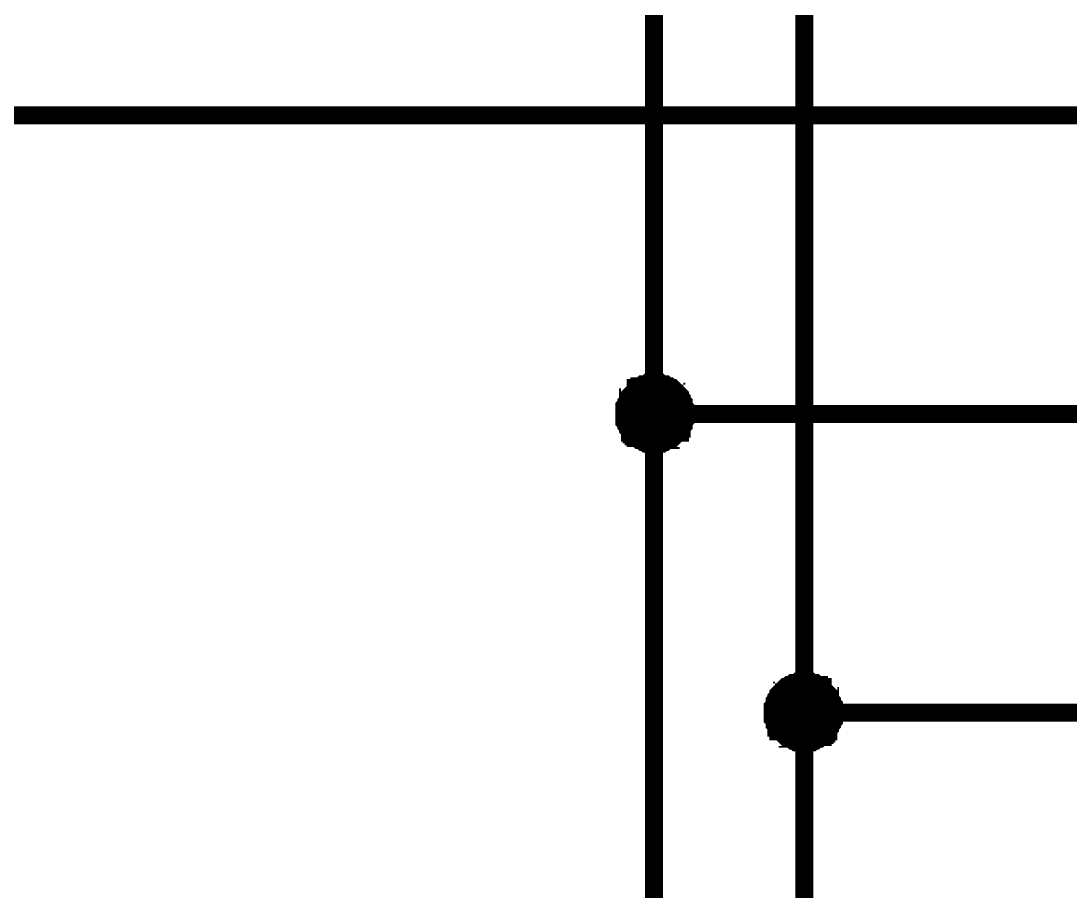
# Model space of a CAD drawing. Header units: millimetres. Extents: x 101 to 942, y 57 to 651.
# Drawn here: x 789.37 to 806.96, y 315.78 to 330.36 of the extents above; entities that cross this region are included whole.
import ezdxf

# ---------------------------------------------------------------- set-up
doc = ezdxf.new("R2010")
doc.units = ezdxf.units.MM
doc.header["$LTSCALE"] = 0.5
doc.layers.add('Sheet', color=255, linetype='Continuous')

msp = doc.modelspace()

# ---------------------------------------------------------------- linework, layer by layer
at = {"layer": 'Sheet', "color": 7}
for points, const_width in [([(799.975, 323.776), (799.975, 338.782)], 0.3), ([(802.491, 333.78), (802.491, 318.775), (804.975, 318.775)], 0.3), ([(804.975, 328.778), (774.975, 328.778), (774.975, 276.275), (722.521, 276.275), (722.521, 298.767), (727.49, 298.767)], 0.3), ([(807.491, 328.778), (804.975, 328.778)], 0.3), ([(799.478, 323.776), (799.478, 323.807), (799.478, 323.839), (799.478, 323.839), (799.478, 323.87), (799.478, 323.901), (799.509, 323.932), (799.509, 323.963), (799.509, 323.963), (799.54, 323.994), (799.54, 324.025), (799.54, 324.056), (799.571, 324.056), (799.571, 324.087), (799.602, 324.118), (799.602, 324.118), (799.633, 324.149), (799.633, 324.149), (799.665, 324.18), (799.665, 324.211), (799.696, 324.211), (799.727, 324.211), (799.727, 324.242), (799.758, 324.242), (799.789, 324.273), (799.789, 324.273), (799.82, 324.273), (799.851, 324.273), (799.882, 324.305), (799.913, 324.305), (799.913, 324.305), (799.944, 324.305), (799.975, 324.305)], 0.3), ([(799.478, 323.776), (799.478, 323.807), (799.478, 323.839), (799.478, 323.839), (799.478, 323.87), (799.478, 323.901), (799.509, 323.932), (799.509, 323.963), (799.509, 323.963), (799.54, 323.994), (799.54, 324.025), (799.54, 324.056), (799.571, 324.056), (799.571, 324.087), (799.602, 324.118), (799.602, 324.118), (799.633, 324.149), (799.633, 324.149), (799.665, 324.18), (799.665, 324.211), (799.696, 324.211), (799.727, 324.211), (799.727, 324.242), (799.758, 324.242), (799.789, 324.273), (799.789, 324.273), (799.82, 324.273), (799.851, 324.273), (799.882, 324.305), (799.913, 324.305), (799.913, 324.305), (799.944, 324.305), (799.975, 324.305)], 0.3), ([(799.478, 323.776), (799.478, 323.807), (799.478, 323.839), (799.478, 323.839), (799.478, 323.87), (799.478, 323.901), (799.509, 323.932), (799.509, 323.963), (799.509, 323.963), (799.54, 323.994), (799.54, 324.025), (799.54, 324.056), (799.571, 324.056), (799.571, 324.087), (799.602, 324.118), (799.602, 324.118), (799.633, 324.149), (799.633, 324.149), (799.665, 324.18), (799.665, 324.211), (799.696, 324.211), (799.727, 324.211), (799.727, 324.242), (799.758, 324.242), (799.789, 324.273), (799.789, 324.273), (799.82, 324.273), (799.851, 324.273), (799.882, 324.305), (799.913, 324.305), (799.913, 324.305), (799.944, 324.305), (799.975, 324.305)], 0.3), ([(799.478, 323.776), (799.478, 323.807), (799.478, 323.839), (799.478, 323.839), (799.478, 323.87), (799.478, 323.901), (799.509, 323.932), (799.509, 323.963), (799.509, 323.963), (799.54, 323.994), (799.54, 324.025), (799.54, 324.056), (799.571, 324.056), (799.571, 324.087), (799.602, 324.118), (799.602, 324.118), (799.633, 324.149), (799.633, 324.149), (799.665, 324.18), (799.665, 324.211), (799.696, 324.211), (799.727, 324.211), (799.727, 324.242), (799.758, 324.242), (799.789, 324.273), (799.789, 324.273), (799.82, 324.273), (799.851, 324.273), (799.882, 324.305), (799.913, 324.305), (799.913, 324.305), (799.944, 324.305), (799.975, 324.305)], 0.3), ([(799.975, 324.305), (799.975, 324.305)], 0.3), ([(799.975, 324.305), (800.006, 324.305), (800.037, 324.305), (800.037, 324.305), (800.068, 324.305), (800.099, 324.273), (800.13, 324.273), (800.161, 324.273), (800.161, 324.273), (800.192, 324.242), (800.224, 324.242), (800.255, 324.211), (800.255, 324.211), (800.286, 324.211), (800.317, 324.18), (800.317, 324.149), (800.348, 324.149), (800.348, 324.118), (800.379, 324.118), (800.41, 324.087), (800.41, 324.056), (800.41, 324.056), (800.441, 324.025), (800.441, 323.994), (800.472, 323.963), (800.472, 323.963), (800.472, 323.932), (800.472, 323.901), (800.503, 323.87), (800.503, 323.839), (800.503, 323.839), (800.503, 323.807), (800.503, 323.776)], 0.3), ([(799.975, 324.305), (799.975, 324.305)], 0.3), ([(799.975, 324.305), (800.006, 324.305), (800.037, 324.305), (800.037, 324.305), (800.068, 324.305), (800.099, 324.273), (800.13, 324.273), (800.161, 324.273), (800.161, 324.273), (800.192, 324.242), (800.224, 324.242), (800.255, 324.211), (800.255, 324.211), (800.286, 324.211), (800.317, 324.18), (800.317, 324.149), (800.348, 324.149), (800.348, 324.118), (800.379, 324.118), (800.41, 324.087), (800.41, 324.056), (800.41, 324.056), (800.441, 324.025), (800.441, 323.994), (800.472, 323.963), (800.472, 323.963), (800.472, 323.932), (800.472, 323.901), (800.503, 323.87), (800.503, 323.839), (800.503, 323.839), (800.503, 323.807), (800.503, 323.776)], 0.3), ([(799.975, 324.305), (799.975, 324.305)], 0.3), ([(799.975, 324.305), (800.006, 324.305), (800.037, 324.305), (800.037, 324.305), (800.068, 324.305), (800.099, 324.273), (800.13, 324.273), (800.161, 324.273), (800.161, 324.273), (800.192, 324.242), (800.224, 324.242), (800.255, 324.211), (800.255, 324.211), (800.286, 324.211), (800.317, 324.18), (800.317, 324.149), (800.348, 324.149), (800.348, 324.118), (800.379, 324.118), (800.41, 324.087), (800.41, 324.056), (800.41, 324.056), (800.441, 324.025), (800.441, 323.994), (800.472, 323.963), (800.472, 323.963), (800.472, 323.932), (800.472, 323.901), (800.503, 323.87), (800.503, 323.839), (800.503, 323.839), (800.503, 323.807), (800.503, 323.776)], 0.3), ([(799.975, 324.305), (799.975, 324.305)], 0.3), ([(799.975, 324.305), (800.006, 324.305), (800.037, 324.305), (800.037, 324.305), (800.068, 324.305), (800.099, 324.273), (800.13, 324.273), (800.161, 324.273), (800.161, 324.273), (800.192, 324.242), (800.224, 324.242), (800.255, 324.211), (800.255, 324.211), (800.286, 324.211), (800.317, 324.18), (800.317, 324.149), (800.348, 324.149), (800.348, 324.118), (800.379, 324.118), (800.41, 324.087), (800.41, 324.056), (800.41, 324.056), (800.441, 324.025), (800.441, 323.994), (800.472, 323.963), (800.472, 323.963), (800.472, 323.932), (800.472, 323.901), (800.503, 323.87), (800.503, 323.839), (800.503, 323.839), (800.503, 323.807), (800.503, 323.776)], 0.3), ([(799.478, 323.776), (799.478, 323.807), (799.478, 323.839), (799.478, 323.839), (799.478, 323.87), (799.478, 323.901), (799.509, 323.932), (799.509, 323.963), (799.509, 323.963), (799.54, 323.994), (799.54, 324.025), (799.54, 324.056), (799.571, 324.056), (799.571, 324.087), (799.602, 324.118), (799.602, 324.118), (799.633, 324.149), (799.633, 324.149), (799.665, 324.18), (799.665, 324.211), (799.696, 324.211), (799.727, 324.211), (799.727, 324.242), (799.758, 324.242), (799.789, 324.273), (799.789, 324.273), (799.82, 324.273), (799.851, 324.273), (799.882, 324.305), (799.913, 324.305), (799.913, 324.305), (799.944, 324.305), (799.975, 324.305)], 0.0991), ([(799.478, 323.776), (799.478, 323.807), (799.478, 323.839), (799.478, 323.839), (799.478, 323.87), (799.478, 323.901), (799.509, 323.932), (799.509, 323.963), (799.509, 323.963), (799.54, 323.994), (799.54, 324.025), (799.54, 324.056), (799.571, 324.056), (799.571, 324.087), (799.602, 324.118), (799.602, 324.118), (799.633, 324.149), (799.633, 324.149), (799.665, 324.18), (799.665, 324.211), (799.696, 324.211), (799.727, 324.211), (799.727, 324.242), (799.758, 324.242), (799.789, 324.273), (799.789, 324.273), (799.82, 324.273), (799.851, 324.273), (799.882, 324.305), (799.913, 324.305), (799.913, 324.305), (799.944, 324.305), (799.975, 324.305)], 0.0991), ([(799.478, 323.776), (799.478, 323.807), (799.478, 323.839), (799.478, 323.839), (799.478, 323.87), (799.478, 323.901), (799.509, 323.932), (799.509, 323.963), (799.509, 323.963), (799.54, 323.994), (799.54, 324.025), (799.54, 324.056), (799.571, 324.056), (799.571, 324.087), (799.602, 324.118), (799.602, 324.118), (799.633, 324.149), (799.633, 324.149), (799.665, 324.18), (799.665, 324.211), (799.696, 324.211), (799.727, 324.211), (799.727, 324.242), (799.758, 324.242), (799.789, 324.273), (799.789, 324.273), (799.82, 324.273), (799.851, 324.273), (799.882, 324.305), (799.913, 324.305), (799.913, 324.305), (799.944, 324.305), (799.975, 324.305)], 0.0991), ([(799.478, 323.776), (799.478, 323.807), (799.478, 323.839), (799.478, 323.839), (799.478, 323.87), (799.478, 323.901), (799.509, 323.932), (799.509, 323.963), (799.509, 323.963), (799.54, 323.994), (799.54, 324.025), (799.54, 324.056), (799.571, 324.056), (799.571, 324.087), (799.602, 324.118), (799.602, 324.118), (799.633, 324.149), (799.633, 324.149), (799.665, 324.18), (799.665, 324.211), (799.696, 324.211), (799.727, 324.211), (799.727, 324.242), (799.758, 324.242), (799.789, 324.273), (799.789, 324.273), (799.82, 324.273), (799.851, 324.273), (799.882, 324.305), (799.913, 324.305), (799.913, 324.305), (799.944, 324.305), (799.975, 324.305)], 0.0991), ([(799.975, 324.305), (799.975, 324.305)], 0.0991), ([(799.975, 324.305), (800.006, 324.305), (800.037, 324.305), (800.037, 324.305), (800.068, 324.305), (800.099, 324.273), (800.13, 324.273), (800.161, 324.273), (800.161, 324.273), (800.192, 324.242), (800.224, 324.242), (800.255, 324.211), (800.255, 324.211), (800.286, 324.211), (800.317, 324.18), (800.317, 324.149), (800.348, 324.149), (800.348, 324.118), (800.379, 324.118), (800.41, 324.087), (800.41, 324.056), (800.41, 324.056), (800.441, 324.025), (800.441, 323.994), (800.472, 323.963), (800.472, 323.963), (800.472, 323.932), (800.472, 323.901), (800.503, 323.87), (800.503, 323.839), (800.503, 323.839), (800.503, 323.807), (800.503, 323.776)], 0.0991), ([(799.975, 324.305), (799.975, 324.305)], 0.0991), ([(799.975, 324.305), (800.006, 324.305), (800.037, 324.305), (800.037, 324.305), (800.068, 324.305), (800.099, 324.273), (800.13, 324.273), (800.161, 324.273), (800.161, 324.273), (800.192, 324.242), (800.224, 324.242), (800.255, 324.211), (800.255, 324.211), (800.286, 324.211), (800.317, 324.18), (800.317, 324.149), (800.348, 324.149), (800.348, 324.118), (800.379, 324.118), (800.41, 324.087), (800.41, 324.056), (800.41, 324.056), (800.441, 324.025), (800.441, 323.994), (800.472, 323.963), (800.472, 323.963), (800.472, 323.932), (800.472, 323.901), (800.503, 323.87), (800.503, 323.839), (800.503, 323.839), (800.503, 323.807), (800.503, 323.776)], 0.0991), ([(799.975, 324.305), (799.975, 324.305)], 0.0991), ([(799.975, 324.305), (800.006, 324.305), (800.037, 324.305), (800.037, 324.305), (800.068, 324.305), (800.099, 324.273), (800.13, 324.273), (800.161, 324.273), (800.161, 324.273), (800.192, 324.242), (800.224, 324.242), (800.255, 324.211), (800.255, 324.211), (800.286, 324.211), (800.317, 324.18), (800.317, 324.149), (800.348, 324.149), (800.348, 324.118), (800.379, 324.118), (800.41, 324.087), (800.41, 324.056), (800.41, 324.056), (800.441, 324.025), (800.441, 323.994), (800.472, 323.963), (800.472, 323.963), (800.472, 323.932), (800.472, 323.901), (800.503, 323.87), (800.503, 323.839), (800.503, 323.839), (800.503, 323.807), (800.503, 323.776)], 0.0991), ([(799.975, 324.305), (799.975, 324.305)], 0.0991), ([(799.975, 324.305), (800.006, 324.305), (800.037, 324.305), (800.037, 324.305), (800.068, 324.305), (800.099, 324.273), (800.13, 324.273), (800.161, 324.273), (800.161, 324.273), (800.192, 324.242), (800.224, 324.242), (800.255, 324.211), (800.255, 324.211), (800.286, 324.211), (800.317, 324.18), (800.317, 324.149), (800.348, 324.149), (800.348, 324.118), (800.379, 324.118), (800.41, 324.087), (800.41, 324.056), (800.41, 324.056), (800.441, 324.025), (800.441, 323.994), (800.472, 323.963), (800.472, 323.963), (800.472, 323.932), (800.472, 323.901), (800.503, 323.87), (800.503, 323.839), (800.503, 323.839), (800.503, 323.807), (800.503, 323.776)], 0.0991), ([(799.975, 323.279), (799.944, 323.279), (799.913, 323.279), (799.913, 323.279), (799.882, 323.279), (799.851, 323.279), (799.82, 323.31), (799.789, 323.31), (799.789, 323.31), (799.758, 323.341), (799.727, 323.341), (799.727, 323.341), (799.696, 323.373), (799.665, 323.373), (799.665, 323.404), (799.633, 323.404), (799.633, 323.435), (799.602, 323.435), (799.602, 323.466), (799.571, 323.466), (799.571, 323.497), (799.54, 323.528), (799.54, 323.528), (799.54, 323.559), (799.509, 323.59), (799.509, 323.59), (799.509, 323.621), (799.478, 323.652), (799.478, 323.683), (799.478, 323.714), (799.478, 323.714), (799.478, 323.745), (799.478, 323.776)], 0.3), ([(799.478, 323.776), (799.478, 323.776)], 0.3), ([(799.975, 323.279), (799.944, 323.279), (799.913, 323.279), (799.913, 323.279), (799.882, 323.279), (799.851, 323.279), (799.82, 323.31), (799.789, 323.31), (799.789, 323.31), (799.758, 323.341), (799.727, 323.341), (799.727, 323.341), (799.696, 323.373), (799.665, 323.373), (799.665, 323.404), (799.633, 323.404), (799.633, 323.435), (799.602, 323.435), (799.602, 323.466), (799.571, 323.466), (799.571, 323.497), (799.54, 323.528), (799.54, 323.528), (799.54, 323.559), (799.509, 323.59), (799.509, 323.59), (799.509, 323.621), (799.478, 323.652), (799.478, 323.683), (799.478, 323.714), (799.478, 323.714), (799.478, 323.745), (799.478, 323.776)], 0.3), ([(799.478, 323.776), (799.478, 323.776)], 0.3), ([(799.975, 323.279), (799.944, 323.279), (799.913, 323.279), (799.913, 323.279), (799.882, 323.279), (799.851, 323.279), (799.82, 323.31), (799.789, 323.31), (799.789, 323.31), (799.758, 323.341), (799.727, 323.341), (799.727, 323.341), (799.696, 323.373), (799.665, 323.373), (799.665, 323.404), (799.633, 323.404), (799.633, 323.435), (799.602, 323.435), (799.602, 323.466), (799.571, 323.466), (799.571, 323.497), (799.54, 323.528), (799.54, 323.528), (799.54, 323.559), (799.509, 323.59), (799.509, 323.59), (799.509, 323.621), (799.478, 323.652), (799.478, 323.683), (799.478, 323.714), (799.478, 323.714), (799.478, 323.745), (799.478, 323.776)], 0.3), ([(799.478, 323.776), (799.478, 323.776)], 0.3), ([(799.975, 323.279), (799.944, 323.279), (799.913, 323.279), (799.913, 323.279), (799.882, 323.279), (799.851, 323.279), (799.82, 323.31), (799.789, 323.31), (799.789, 323.31), (799.758, 323.341), (799.727, 323.341), (799.727, 323.341), (799.696, 323.373), (799.665, 323.373), (799.665, 323.404), (799.633, 323.404), (799.633, 323.435), (799.602, 323.435), (799.602, 323.466), (799.571, 323.466), (799.571, 323.497), (799.54, 323.528), (799.54, 323.528), (799.54, 323.559), (799.509, 323.59), (799.509, 323.59), (799.509, 323.621), (799.478, 323.652), (799.478, 323.683), (799.478, 323.714), (799.478, 323.714), (799.478, 323.745), (799.478, 323.776)], 0.3), ([(799.478, 323.776), (799.478, 323.776)], 0.3), ([(804.975, 323.776), (799.975, 323.776), (799.975, 308.771)], 0.3), ([(800.503, 323.776), (800.503, 323.745), (800.503, 323.714), (800.503, 323.714), (800.503, 323.683), (800.472, 323.652), (800.472, 323.621), (800.472, 323.59), (800.472, 323.59), (800.441, 323.559), (800.441, 323.528), (800.41, 323.528), (800.41, 323.497), (800.41, 323.466), (800.379, 323.466), (800.348, 323.435), (800.348, 323.435), (800.317, 323.404), (800.317, 323.404), (800.286, 323.373), (800.255, 323.373), (800.255, 323.341), (800.224, 323.341), (800.192, 323.341), (800.161, 323.31), (800.161, 323.31), (800.13, 323.31), (800.099, 323.279), (800.068, 323.279), (800.037, 323.279), (800.037, 323.279), (800.006, 323.279), (799.975, 323.279)], 0.3), ([(800.503, 323.776), (800.503, 323.745), (800.503, 323.714), (800.503, 323.714), (800.503, 323.683), (800.472, 323.652), (800.472, 323.621), (800.472, 323.59), (800.472, 323.59), (800.441, 323.559), (800.441, 323.528), (800.41, 323.528), (800.41, 323.497), (800.41, 323.466), (800.379, 323.466), (800.348, 323.435), (800.348, 323.435), (800.317, 323.404), (800.317, 323.404), (800.286, 323.373), (800.255, 323.373), (800.255, 323.341), (800.224, 323.341), (800.192, 323.341), (800.161, 323.31), (800.161, 323.31), (800.13, 323.31), (800.099, 323.279), (800.068, 323.279), (800.037, 323.279), (800.037, 323.279), (800.006, 323.279), (799.975, 323.279)], 0.3), ([(800.503, 323.776), (800.503, 323.745), (800.503, 323.714), (800.503, 323.714), (800.503, 323.683), (800.472, 323.652), (800.472, 323.621), (800.472, 323.59), (800.472, 323.59), (800.441, 323.559), (800.441, 323.528), (800.41, 323.528), (800.41, 323.497), (800.41, 323.466), (800.379, 323.466), (800.348, 323.435), (800.348, 323.435), (800.317, 323.404), (800.317, 323.404), (800.286, 323.373), (800.255, 323.373), (800.255, 323.341), (800.224, 323.341), (800.192, 323.341), (800.161, 323.31), (800.161, 323.31), (800.13, 323.31), (800.099, 323.279), (800.068, 323.279), (800.037, 323.279), (800.037, 323.279), (800.006, 323.279), (799.975, 323.279)], 0.3), ([(800.503, 323.776), (800.503, 323.745), (800.503, 323.714), (800.503, 323.714), (800.503, 323.683), (800.472, 323.652), (800.472, 323.621), (800.472, 323.59), (800.472, 323.59), (800.441, 323.559), (800.441, 323.528), (800.41, 323.528), (800.41, 323.497), (800.41, 323.466), (800.379, 323.466), (800.348, 323.435), (800.348, 323.435), (800.317, 323.404), (800.317, 323.404), (800.286, 323.373), (800.255, 323.373), (800.255, 323.341), (800.224, 323.341), (800.192, 323.341), (800.161, 323.31), (800.161, 323.31), (800.13, 323.31), (800.099, 323.279), (800.068, 323.279), (800.037, 323.279), (800.037, 323.279), (800.006, 323.279), (799.975, 323.279)], 0.3), ([(800.503, 323.776), (800.503, 323.776), (800.503, 323.776), (800.503, 323.776), (800.503, 323.776), (800.503, 323.776), (800.503, 323.776), (800.503, 323.776), (800.503, 323.776), (800.503, 323.776), (800.503, 323.776), (800.503, 323.776), (800.503, 323.776), (800.503, 323.776), (800.503, 323.776), (800.503, 323.776), (800.503, 323.776), (800.503, 323.776), (800.503, 323.776), (800.503, 323.776), (800.503, 323.776), (800.503, 323.776), (800.503, 323.776), (800.503, 323.776), (800.503, 323.776), (800.503, 323.776), (800.503, 323.776), (800.503, 323.776), (800.503, 323.776), (800.503, 323.776), (800.503, 323.776), (800.503, 323.776), (800.503, 323.776)], 0.3), ([(800.503, 323.776), (800.503, 323.776)], 0.3), ([(800.503, 323.776), (800.503, 323.776), (800.503, 323.776), (800.503, 323.776), (800.503, 323.776), (800.503, 323.776), (800.503, 323.776), (800.503, 323.776), (800.503, 323.776), (800.503, 323.776), (800.503, 323.776), (800.503, 323.776), (800.503, 323.776), (800.503, 323.776), (800.503, 323.776), (800.503, 323.776), (800.503, 323.776), (800.503, 323.776), (800.503, 323.776), (800.503, 323.776), (800.503, 323.776), (800.503, 323.776), (800.503, 323.776), (800.503, 323.776), (800.503, 323.776), (800.503, 323.776), (800.503, 323.776), (800.503, 323.776), (800.503, 323.776), (800.503, 323.776), (800.503, 323.776), (800.503, 323.776), (800.503, 323.776)], 0.3), ([(800.503, 323.776), (800.503, 323.776)], 0.3), ([(800.503, 323.776), (800.503, 323.776), (800.503, 323.776), (800.503, 323.776), (800.503, 323.776), (800.503, 323.776), (800.503, 323.776), (800.503, 323.776), (800.503, 323.776), (800.503, 323.776), (800.503, 323.776), (800.503, 323.776), (800.503, 323.776), (800.503, 323.776), (800.503, 323.776), (800.503, 323.776), (800.503, 323.776), (800.503, 323.776), (800.503, 323.776), (800.503, 323.776), (800.503, 323.776), (800.503, 323.776), (800.503, 323.776), (800.503, 323.776), (800.503, 323.776), (800.503, 323.776), (800.503, 323.776), (800.503, 323.776), (800.503, 323.776), (800.503, 323.776), (800.503, 323.776), (800.503, 323.776), (800.503, 323.776)], 0.3), ([(800.503, 323.776), (800.503, 323.776)], 0.3), ([(800.503, 323.776), (800.503, 323.776), (800.503, 323.776), (800.503, 323.776), (800.503, 323.776), (800.503, 323.776), (800.503, 323.776), (800.503, 323.776), (800.503, 323.776), (800.503, 323.776), (800.503, 323.776), (800.503, 323.776), (800.503, 323.776), (800.503, 323.776), (800.503, 323.776), (800.503, 323.776), (800.503, 323.776), (800.503, 323.776), (800.503, 323.776), (800.503, 323.776), (800.503, 323.776), (800.503, 323.776), (800.503, 323.776), (800.503, 323.776), (800.503, 323.776), (800.503, 323.776), (800.503, 323.776), (800.503, 323.776), (800.503, 323.776), (800.503, 323.776), (800.503, 323.776), (800.503, 323.776), (800.503, 323.776)], 0.3), ([(800.503, 323.776), (800.503, 323.776)], 0.3), ([(807.491, 323.776), (804.975, 323.776)], 0.3), ([(799.975, 323.279), (799.944, 323.279), (799.913, 323.279), (799.913, 323.279), (799.882, 323.279), (799.851, 323.279), (799.82, 323.31), (799.789, 323.31), (799.789, 323.31), (799.758, 323.341), (799.727, 323.341), (799.727, 323.341), (799.696, 323.373), (799.665, 323.373), (799.665, 323.404), (799.633, 323.404), (799.633, 323.435), (799.602, 323.435), (799.602, 323.466), (799.571, 323.466), (799.571, 323.497), (799.54, 323.528), (799.54, 323.528), (799.54, 323.559), (799.509, 323.59), (799.509, 323.59), (799.509, 323.621), (799.478, 323.652), (799.478, 323.683), (799.478, 323.714), (799.478, 323.714), (799.478, 323.745), (799.478, 323.776)], 0.0991), ([(799.478, 323.776), (799.478, 323.776)], 0.0991), ([(799.975, 323.279), (799.944, 323.279), (799.913, 323.279), (799.913, 323.279), (799.882, 323.279), (799.851, 323.279), (799.82, 323.31), (799.789, 323.31), (799.789, 323.31), (799.758, 323.341), (799.727, 323.341), (799.727, 323.341), (799.696, 323.373), (799.665, 323.373), (799.665, 323.404), (799.633, 323.404), (799.633, 323.435), (799.602, 323.435), (799.602, 323.466), (799.571, 323.466), (799.571, 323.497), (799.54, 323.528), (799.54, 323.528), (799.54, 323.559), (799.509, 323.59), (799.509, 323.59), (799.509, 323.621), (799.478, 323.652), (799.478, 323.683), (799.478, 323.714), (799.478, 323.714), (799.478, 323.745), (799.478, 323.776)], 0.0991), ([(799.478, 323.776), (799.478, 323.776)], 0.0991), ([(799.975, 323.279), (799.944, 323.279), (799.913, 323.279), (799.913, 323.279), (799.882, 323.279), (799.851, 323.279), (799.82, 323.31), (799.789, 323.31), (799.789, 323.31), (799.758, 323.341), (799.727, 323.341), (799.727, 323.341), (799.696, 323.373), (799.665, 323.373), (799.665, 323.404), (799.633, 323.404), (799.633, 323.435), (799.602, 323.435), (799.602, 323.466), (799.571, 323.466), (799.571, 323.497), (799.54, 323.528), (799.54, 323.528), (799.54, 323.559), (799.509, 323.59), (799.509, 323.59), (799.509, 323.621), (799.478, 323.652), (799.478, 323.683), (799.478, 323.714), (799.478, 323.714), (799.478, 323.745), (799.478, 323.776)], 0.0991), ([(799.478, 323.776), (799.478, 323.776)], 0.0991), ([(799.975, 323.279), (799.944, 323.279), (799.913, 323.279), (799.913, 323.279), (799.882, 323.279), (799.851, 323.279), (799.82, 323.31), (799.789, 323.31), (799.789, 323.31), (799.758, 323.341), (799.727, 323.341), (799.727, 323.341), (799.696, 323.373), (799.665, 323.373), (799.665, 323.404), (799.633, 323.404), (799.633, 323.435), (799.602, 323.435), (799.602, 323.466), (799.571, 323.466), (799.571, 323.497), (799.54, 323.528), (799.54, 323.528), (799.54, 323.559), (799.509, 323.59), (799.509, 323.59), (799.509, 323.621), (799.478, 323.652), (799.478, 323.683), (799.478, 323.714), (799.478, 323.714), (799.478, 323.745), (799.478, 323.776)], 0.0991), ([(799.478, 323.776), (799.478, 323.776)], 0.0991), ([(800.503, 323.776), (800.503, 323.745), (800.503, 323.714), (800.503, 323.714), (800.503, 323.683), (800.472, 323.652), (800.472, 323.621), (800.472, 323.59), (800.472, 323.59), (800.441, 323.559), (800.441, 323.528), (800.41, 323.528), (800.41, 323.497), (800.41, 323.466), (800.379, 323.466), (800.348, 323.435), (800.348, 323.435), (800.317, 323.404), (800.317, 323.404), (800.286, 323.373), (800.255, 323.373), (800.255, 323.341), (800.224, 323.341), (800.192, 323.341), (800.161, 323.31), (800.161, 323.31), (800.13, 323.31), (800.099, 323.279), (800.068, 323.279), (800.037, 323.279), (800.037, 323.279), (800.006, 323.279), (799.975, 323.279)], 0.0991), ([(800.503, 323.776), (800.503, 323.745), (800.503, 323.714), (800.503, 323.714), (800.503, 323.683), (800.472, 323.652), (800.472, 323.621), (800.472, 323.59), (800.472, 323.59), (800.441, 323.559), (800.441, 323.528), (800.41, 323.528), (800.41, 323.497), (800.41, 323.466), (800.379, 323.466), (800.348, 323.435), (800.348, 323.435), (800.317, 323.404), (800.317, 323.404), (800.286, 323.373), (800.255, 323.373), (800.255, 323.341), (800.224, 323.341), (800.192, 323.341), (800.161, 323.31), (800.161, 323.31), (800.13, 323.31), (800.099, 323.279), (800.068, 323.279), (800.037, 323.279), (800.037, 323.279), (800.006, 323.279), (799.975, 323.279)], 0.0991), ([(800.503, 323.776), (800.503, 323.745), (800.503, 323.714), (800.503, 323.714), (800.503, 323.683), (800.472, 323.652), (800.472, 323.621), (800.472, 323.59), (800.472, 323.59), (800.441, 323.559), (800.441, 323.528), (800.41, 323.528), (800.41, 323.497), (800.41, 323.466), (800.379, 323.466), (800.348, 323.435), (800.348, 323.435), (800.317, 323.404), (800.317, 323.404), (800.286, 323.373), (800.255, 323.373), (800.255, 323.341), (800.224, 323.341), (800.192, 323.341), (800.161, 323.31), (800.161, 323.31), (800.13, 323.31), (800.099, 323.279), (800.068, 323.279), (800.037, 323.279), (800.037, 323.279), (800.006, 323.279), (799.975, 323.279)], 0.0991), ([(800.503, 323.776), (800.503, 323.745), (800.503, 323.714), (800.503, 323.714), (800.503, 323.683), (800.472, 323.652), (800.472, 323.621), (800.472, 323.59), (800.472, 323.59), (800.441, 323.559), (800.441, 323.528), (800.41, 323.528), (800.41, 323.497), (800.41, 323.466), (800.379, 323.466), (800.348, 323.435), (800.348, 323.435), (800.317, 323.404), (800.317, 323.404), (800.286, 323.373), (800.255, 323.373), (800.255, 323.341), (800.224, 323.341), (800.192, 323.341), (800.161, 323.31), (800.161, 323.31), (800.13, 323.31), (800.099, 323.279), (800.068, 323.279), (800.037, 323.279), (800.037, 323.279), (800.006, 323.279), (799.975, 323.279)], 0.0991), ([(800.503, 323.776), (800.503, 323.776), (800.503, 323.776), (800.503, 323.776), (800.503, 323.776), (800.503, 323.776), (800.503, 323.776), (800.503, 323.776), (800.503, 323.776), (800.503, 323.776), (800.503, 323.776), (800.503, 323.776), (800.503, 323.776), (800.503, 323.776), (800.503, 323.776), (800.503, 323.776), (800.503, 323.776), (800.503, 323.776), (800.503, 323.776), (800.503, 323.776), (800.503, 323.776), (800.503, 323.776), (800.503, 323.776), (800.503, 323.776), (800.503, 323.776), (800.503, 323.776), (800.503, 323.776), (800.503, 323.776), (800.503, 323.776), (800.503, 323.776), (800.503, 323.776), (800.503, 323.776), (800.503, 323.776)], 0.0991), ([(800.503, 323.776), (800.503, 323.776)], 0.0991), ([(800.503, 323.776), (800.503, 323.776), (800.503, 323.776), (800.503, 323.776), (800.503, 323.776), (800.503, 323.776), (800.503, 323.776), (800.503, 323.776), (800.503, 323.776), (800.503, 323.776), (800.503, 323.776), (800.503, 323.776), (800.503, 323.776), (800.503, 323.776), (800.503, 323.776), (800.503, 323.776), (800.503, 323.776), (800.503, 323.776), (800.503, 323.776), (800.503, 323.776), (800.503, 323.776), (800.503, 323.776), (800.503, 323.776), (800.503, 323.776), (800.503, 323.776), (800.503, 323.776), (800.503, 323.776), (800.503, 323.776), (800.503, 323.776), (800.503, 323.776), (800.503, 323.776), (800.503, 323.776), (800.503, 323.776)], 0.0991), ([(800.503, 323.776), (800.503, 323.776)], 0.0991), ([(800.503, 323.776), (800.503, 323.776), (800.503, 323.776), (800.503, 323.776), (800.503, 323.776), (800.503, 323.776), (800.503, 323.776), (800.503, 323.776), (800.503, 323.776), (800.503, 323.776), (800.503, 323.776), (800.503, 323.776), (800.503, 323.776), (800.503, 323.776), (800.503, 323.776), (800.503, 323.776), (800.503, 323.776), (800.503, 323.776), (800.503, 323.776), (800.503, 323.776), (800.503, 323.776), (800.503, 323.776), (800.503, 323.776), (800.503, 323.776), (800.503, 323.776), (800.503, 323.776), (800.503, 323.776), (800.503, 323.776), (800.503, 323.776), (800.503, 323.776), (800.503, 323.776), (800.503, 323.776), (800.503, 323.776)], 0.0991), ([(800.503, 323.776), (800.503, 323.776)], 0.0991), ([(800.503, 323.776), (800.503, 323.776), (800.503, 323.776), (800.503, 323.776), (800.503, 323.776), (800.503, 323.776), (800.503, 323.776), (800.503, 323.776), (800.503, 323.776), (800.503, 323.776), (800.503, 323.776), (800.503, 323.776), (800.503, 323.776), (800.503, 323.776), (800.503, 323.776), (800.503, 323.776), (800.503, 323.776), (800.503, 323.776), (800.503, 323.776), (800.503, 323.776), (800.503, 323.776), (800.503, 323.776), (800.503, 323.776), (800.503, 323.776), (800.503, 323.776), (800.503, 323.776), (800.503, 323.776), (800.503, 323.776), (800.503, 323.776), (800.503, 323.776), (800.503, 323.776), (800.503, 323.776), (800.503, 323.776)], 0.0991), ([(800.503, 323.776), (800.503, 323.776)], 0.0991), ([(801.963, 318.775), (801.963, 318.806), (801.963, 318.837), (801.963, 318.837), (801.963, 318.868), (801.994, 318.899), (801.994, 318.93), (801.994, 318.961), (801.994, 318.961), (802.025, 318.992), (802.025, 319.023), (802.056, 319.054), (802.056, 319.054), (802.056, 319.085), (802.087, 319.116), (802.118, 319.116), (802.118, 319.147), (802.149, 319.147), (802.149, 319.178), (802.18, 319.21), (802.211, 319.21), (802.211, 319.21), (802.242, 319.241), (802.273, 319.241), (802.304, 319.272), (802.304, 319.272), (802.335, 319.272), (802.366, 319.272), (802.397, 319.303), (802.429, 319.303), (802.429, 319.303), (802.46, 319.303), (802.491, 319.303)], 0.3), ([(801.963, 318.775), (801.963, 318.806), (801.963, 318.837), (801.963, 318.837), (801.963, 318.868), (801.994, 318.899), (801.994, 318.93), (801.994, 318.961), (801.994, 318.961), (802.025, 318.992), (802.025, 319.023), (802.056, 319.054), (802.056, 319.054), (802.056, 319.085), (802.087, 319.116), (802.118, 319.116), (802.118, 319.147), (802.149, 319.147), (802.149, 319.178), (802.18, 319.21), (802.211, 319.21), (802.211, 319.21), (802.242, 319.241), (802.273, 319.241), (802.304, 319.272), (802.304, 319.272), (802.335, 319.272), (802.366, 319.272), (802.397, 319.303), (802.429, 319.303), (802.429, 319.303), (802.46, 319.303), (802.491, 319.303)], 0.3), ([(801.963, 318.775), (801.963, 318.806), (801.963, 318.837), (801.963, 318.837), (801.963, 318.868), (801.994, 318.899), (801.994, 318.93), (801.994, 318.961), (801.994, 318.961), (802.025, 318.992), (802.025, 319.023), (802.056, 319.054), (802.056, 319.054), (802.056, 319.085), (802.087, 319.116), (802.118, 319.116), (802.118, 319.147), (802.149, 319.147), (802.149, 319.178), (802.18, 319.21), (802.211, 319.21), (802.211, 319.21), (802.242, 319.241), (802.273, 319.241), (802.304, 319.272), (802.304, 319.272), (802.335, 319.272), (802.366, 319.272), (802.397, 319.303), (802.429, 319.303), (802.429, 319.303), (802.46, 319.303), (802.491, 319.303)], 0.3), ([(801.963, 318.775), (801.963, 318.806), (801.963, 318.837), (801.963, 318.837), (801.963, 318.868), (801.994, 318.899), (801.994, 318.93), (801.994, 318.961), (801.994, 318.961), (802.025, 318.992), (802.025, 319.023), (802.056, 319.054), (802.056, 319.054), (802.056, 319.085), (802.087, 319.116), (802.118, 319.116), (802.118, 319.147), (802.149, 319.147), (802.149, 319.178), (802.18, 319.21), (802.211, 319.21), (802.211, 319.21), (802.242, 319.241), (802.273, 319.241), (802.304, 319.272), (802.304, 319.272), (802.335, 319.272), (802.366, 319.272), (802.397, 319.303), (802.429, 319.303), (802.429, 319.303), (802.46, 319.303), (802.491, 319.303)], 0.3), ([(801.963, 318.775), (801.963, 318.806), (801.963, 318.837), (801.963, 318.837), (801.963, 318.868), (801.994, 318.899), (801.994, 318.93), (801.994, 318.961), (801.994, 318.961), (802.025, 318.992), (802.025, 319.023), (802.056, 319.054), (802.056, 319.054), (802.056, 319.085), (802.087, 319.116), (802.118, 319.116), (802.118, 319.147), (802.149, 319.147), (802.149, 319.178), (802.18, 319.21), (802.211, 319.21), (802.211, 319.21), (802.242, 319.241), (802.273, 319.241), (802.304, 319.272), (802.304, 319.272), (802.335, 319.272), (802.366, 319.272), (802.397, 319.303), (802.429, 319.303), (802.429, 319.303), (802.46, 319.303), (802.491, 319.303)], 0.0991), ([(801.963, 318.775), (801.963, 318.806), (801.963, 318.837), (801.963, 318.837), (801.963, 318.868), (801.994, 318.899), (801.994, 318.93), (801.994, 318.961), (801.994, 318.961), (802.025, 318.992), (802.025, 319.023), (802.056, 319.054), (802.056, 319.054), (802.056, 319.085), (802.087, 319.116), (802.118, 319.116), (802.118, 319.147), (802.149, 319.147), (802.149, 319.178), (802.18, 319.21), (802.211, 319.21), (802.211, 319.21), (802.242, 319.241), (802.273, 319.241), (802.304, 319.272), (802.304, 319.272), (802.335, 319.272), (802.366, 319.272), (802.397, 319.303), (802.429, 319.303), (802.429, 319.303), (802.46, 319.303), (802.491, 319.303)], 0.0991), ([(801.963, 318.775), (801.963, 318.806), (801.963, 318.837), (801.963, 318.837), (801.963, 318.868), (801.994, 318.899), (801.994, 318.93), (801.994, 318.961), (801.994, 318.961), (802.025, 318.992), (802.025, 319.023), (802.056, 319.054), (802.056, 319.054), (802.056, 319.085), (802.087, 319.116), (802.118, 319.116), (802.118, 319.147), (802.149, 319.147), (802.149, 319.178), (802.18, 319.21), (802.211, 319.21), (802.211, 319.21), (802.242, 319.241), (802.273, 319.241), (802.304, 319.272), (802.304, 319.272), (802.335, 319.272), (802.366, 319.272), (802.397, 319.303), (802.429, 319.303), (802.429, 319.303), (802.46, 319.303), (802.491, 319.303)], 0.0991), ([(801.963, 318.775), (801.963, 318.806), (801.963, 318.837), (801.963, 318.837), (801.963, 318.868), (801.994, 318.899), (801.994, 318.93), (801.994, 318.961), (801.994, 318.961), (802.025, 318.992), (802.025, 319.023), (802.056, 319.054), (802.056, 319.054), (802.056, 319.085), (802.087, 319.116), (802.118, 319.116), (802.118, 319.147), (802.149, 319.147), (802.149, 319.178), (802.18, 319.21), (802.211, 319.21), (802.211, 319.21), (802.242, 319.241), (802.273, 319.241), (802.304, 319.272), (802.304, 319.272), (802.335, 319.272), (802.366, 319.272), (802.397, 319.303), (802.429, 319.303), (802.429, 319.303), (802.46, 319.303), (802.491, 319.303)], 0.0991), ([(802.491, 319.303), (802.491, 319.303)], 0.3), ([(802.491, 319.303), (802.522, 319.303), (802.553, 319.303), (802.553, 319.303), (802.584, 319.303), (802.615, 319.272), (802.646, 319.272), (802.677, 319.272), (802.677, 319.272), (802.708, 319.241), (802.739, 319.241), (802.739, 319.21), (802.77, 319.21), (802.801, 319.21), (802.801, 319.178), (802.832, 319.147), (802.832, 319.147), (802.863, 319.116), (802.863, 319.116), (802.894, 319.085), (802.894, 319.054), (802.925, 319.054), (802.925, 319.023), (802.925, 318.992), (802.956, 318.961), (802.956, 318.961), (802.956, 318.93), (802.988, 318.899), (802.988, 318.868), (802.988, 318.837), (802.988, 318.837), (802.988, 318.806), (802.988, 318.775)], 0.3), ([(802.491, 319.303), (802.491, 319.303)], 0.3), ([(802.491, 319.303), (802.522, 319.303), (802.553, 319.303), (802.553, 319.303), (802.584, 319.303), (802.615, 319.272), (802.646, 319.272), (802.677, 319.272), (802.677, 319.272), (802.708, 319.241), (802.739, 319.241), (802.739, 319.21), (802.77, 319.21), (802.801, 319.21), (802.801, 319.178), (802.832, 319.147), (802.832, 319.147), (802.863, 319.116), (802.863, 319.116), (802.894, 319.085), (802.894, 319.054), (802.925, 319.054), (802.925, 319.023), (802.925, 318.992), (802.956, 318.961), (802.956, 318.961), (802.956, 318.93), (802.988, 318.899), (802.988, 318.868), (802.988, 318.837), (802.988, 318.837), (802.988, 318.806), (802.988, 318.775)], 0.3), ([(802.491, 319.303), (802.491, 319.303)], 0.3), ([(802.491, 319.303), (802.522, 319.303), (802.553, 319.303), (802.553, 319.303), (802.584, 319.303), (802.615, 319.272), (802.646, 319.272), (802.677, 319.272), (802.677, 319.272), (802.708, 319.241), (802.739, 319.241), (802.739, 319.21), (802.77, 319.21), (802.801, 319.21), (802.801, 319.178), (802.832, 319.147), (802.832, 319.147), (802.863, 319.116), (802.863, 319.116), (802.894, 319.085), (802.894, 319.054), (802.925, 319.054), (802.925, 319.023), (802.925, 318.992), (802.956, 318.961), (802.956, 318.961), (802.956, 318.93), (802.988, 318.899), (802.988, 318.868), (802.988, 318.837), (802.988, 318.837), (802.988, 318.806), (802.988, 318.775)], 0.3), ([(802.491, 319.303), (802.491, 319.303)], 0.3), ([(802.491, 319.303), (802.522, 319.303), (802.553, 319.303), (802.553, 319.303), (802.584, 319.303), (802.615, 319.272), (802.646, 319.272), (802.677, 319.272), (802.677, 319.272), (802.708, 319.241), (802.739, 319.241), (802.739, 319.21), (802.77, 319.21), (802.801, 319.21), (802.801, 319.178), (802.832, 319.147), (802.832, 319.147), (802.863, 319.116), (802.863, 319.116), (802.894, 319.085), (802.894, 319.054), (802.925, 319.054), (802.925, 319.023), (802.925, 318.992), (802.956, 318.961), (802.956, 318.961), (802.956, 318.93), (802.988, 318.899), (802.988, 318.868), (802.988, 318.837), (802.988, 318.837), (802.988, 318.806), (802.988, 318.775)], 0.3), ([(802.491, 319.303), (802.491, 319.303)], 0.0991), ([(802.491, 319.303), (802.522, 319.303), (802.553, 319.303), (802.553, 319.303), (802.584, 319.303), (802.615, 319.272), (802.646, 319.272), (802.677, 319.272), (802.677, 319.272), (802.708, 319.241), (802.739, 319.241), (802.739, 319.21), (802.77, 319.21), (802.801, 319.21), (802.801, 319.178), (802.832, 319.147), (802.832, 319.147), (802.863, 319.116), (802.863, 319.116), (802.894, 319.085), (802.894, 319.054), (802.925, 319.054), (802.925, 319.023), (802.925, 318.992), (802.956, 318.961), (802.956, 318.961), (802.956, 318.93), (802.988, 318.899), (802.988, 318.868), (802.988, 318.837), (802.988, 318.837), (802.988, 318.806), (802.988, 318.775)], 0.0991), ([(802.491, 319.303), (802.491, 319.303)], 0.0991), ([(802.491, 319.303), (802.522, 319.303), (802.553, 319.303), (802.553, 319.303), (802.584, 319.303), (802.615, 319.272), (802.646, 319.272), (802.677, 319.272), (802.677, 319.272), (802.708, 319.241), (802.739, 319.241), (802.739, 319.21), (802.77, 319.21), (802.801, 319.21), (802.801, 319.178), (802.832, 319.147), (802.832, 319.147), (802.863, 319.116), (802.863, 319.116), (802.894, 319.085), (802.894, 319.054), (802.925, 319.054), (802.925, 319.023), (802.925, 318.992), (802.956, 318.961), (802.956, 318.961), (802.956, 318.93), (802.988, 318.899), (802.988, 318.868), (802.988, 318.837), (802.988, 318.837), (802.988, 318.806), (802.988, 318.775)], 0.0991), ([(802.491, 319.303), (802.491, 319.303)], 0.0991), ([(802.491, 319.303), (802.522, 319.303), (802.553, 319.303), (802.553, 319.303), (802.584, 319.303), (802.615, 319.272), (802.646, 319.272), (802.677, 319.272), (802.677, 319.272), (802.708, 319.241), (802.739, 319.241), (802.739, 319.21), (802.77, 319.21), (802.801, 319.21), (802.801, 319.178), (802.832, 319.147), (802.832, 319.147), (802.863, 319.116), (802.863, 319.116), (802.894, 319.085), (802.894, 319.054), (802.925, 319.054), (802.925, 319.023), (802.925, 318.992), (802.956, 318.961), (802.956, 318.961), (802.956, 318.93), (802.988, 318.899), (802.988, 318.868), (802.988, 318.837), (802.988, 318.837), (802.988, 318.806), (802.988, 318.775)], 0.0991), ([(802.491, 319.303), (802.491, 319.303)], 0.0991), ([(802.491, 319.303), (802.522, 319.303), (802.553, 319.303), (802.553, 319.303), (802.584, 319.303), (802.615, 319.272), (802.646, 319.272), (802.677, 319.272), (802.677, 319.272), (802.708, 319.241), (802.739, 319.241), (802.739, 319.21), (802.77, 319.21), (802.801, 319.21), (802.801, 319.178), (802.832, 319.147), (802.832, 319.147), (802.863, 319.116), (802.863, 319.116), (802.894, 319.085), (802.894, 319.054), (802.925, 319.054), (802.925, 319.023), (802.925, 318.992), (802.956, 318.961), (802.956, 318.961), (802.956, 318.93), (802.988, 318.899), (802.988, 318.868), (802.988, 318.837), (802.988, 318.837), (802.988, 318.806), (802.988, 318.775)], 0.0991), ([(802.491, 318.278), (802.46, 318.278), (802.429, 318.278), (802.429, 318.278), (802.397, 318.278), (802.366, 318.278), (802.335, 318.309), (802.304, 318.309), (802.304, 318.309), (802.273, 318.34), (802.242, 318.34), (802.211, 318.34), (802.211, 318.371), (802.18, 318.371), (802.149, 318.402), (802.149, 318.402), (802.118, 318.433), (802.118, 318.433), (802.087, 318.464), (802.056, 318.464), (802.056, 318.495), (802.056, 318.526), (802.025, 318.526), (802.025, 318.557), (801.994, 318.588), (801.994, 318.588), (801.994, 318.619), (801.994, 318.65), (801.963, 318.681), (801.963, 318.712), (801.963, 318.712), (801.963, 318.744), (801.963, 318.775)], 0.3), ([(801.963, 318.775), (801.963, 318.775)], 0.3), ([(802.491, 318.278), (802.46, 318.278), (802.429, 318.278), (802.429, 318.278), (802.397, 318.278), (802.366, 318.278), (802.335, 318.309), (802.304, 318.309), (802.304, 318.309), (802.273, 318.34), (802.242, 318.34), (802.211, 318.34), (802.211, 318.371), (802.18, 318.371), (802.149, 318.402), (802.149, 318.402), (802.118, 318.433), (802.118, 318.433), (802.087, 318.464), (802.056, 318.464), (802.056, 318.495), (802.056, 318.526), (802.025, 318.526), (802.025, 318.557), (801.994, 318.588), (801.994, 318.588), (801.994, 318.619), (801.994, 318.65), (801.963, 318.681), (801.963, 318.712), (801.963, 318.712), (801.963, 318.744), (801.963, 318.775)], 0.3), ([(801.963, 318.775), (801.963, 318.775)], 0.3), ([(802.491, 318.278), (802.46, 318.278), (802.429, 318.278), (802.429, 318.278), (802.397, 318.278), (802.366, 318.278), (802.335, 318.309), (802.304, 318.309), (802.304, 318.309), (802.273, 318.34), (802.242, 318.34), (802.211, 318.34), (802.211, 318.371), (802.18, 318.371), (802.149, 318.402), (802.149, 318.402), (802.118, 318.433), (802.118, 318.433), (802.087, 318.464), (802.056, 318.464), (802.056, 318.495), (802.056, 318.526), (802.025, 318.526), (802.025, 318.557), (801.994, 318.588), (801.994, 318.588), (801.994, 318.619), (801.994, 318.65), (801.963, 318.681), (801.963, 318.712), (801.963, 318.712), (801.963, 318.744), (801.963, 318.775)], 0.3), ([(801.963, 318.775), (801.963, 318.775)], 0.3), ([(802.491, 318.278), (802.46, 318.278), (802.429, 318.278), (802.429, 318.278), (802.397, 318.278), (802.366, 318.278), (802.335, 318.309), (802.304, 318.309), (802.304, 318.309), (802.273, 318.34), (802.242, 318.34), (802.211, 318.34), (802.211, 318.371), (802.18, 318.371), (802.149, 318.402), (802.149, 318.402), (802.118, 318.433), (802.118, 318.433), (802.087, 318.464), (802.056, 318.464), (802.056, 318.495), (802.056, 318.526), (802.025, 318.526), (802.025, 318.557), (801.994, 318.588), (801.994, 318.588), (801.994, 318.619), (801.994, 318.65), (801.963, 318.681), (801.963, 318.712), (801.963, 318.712), (801.963, 318.744), (801.963, 318.775)], 0.3), ([(801.963, 318.775), (801.963, 318.775)], 0.3), ([(802.491, 318.278), (802.46, 318.278), (802.429, 318.278), (802.429, 318.278), (802.397, 318.278), (802.366, 318.278), (802.335, 318.309), (802.304, 318.309), (802.304, 318.309), (802.273, 318.34), (802.242, 318.34), (802.211, 318.34), (802.211, 318.371), (802.18, 318.371), (802.149, 318.402), (802.149, 318.402), (802.118, 318.433), (802.118, 318.433), (802.087, 318.464), (802.056, 318.464), (802.056, 318.495), (802.056, 318.526), (802.025, 318.526), (802.025, 318.557), (801.994, 318.588), (801.994, 318.588), (801.994, 318.619), (801.994, 318.65), (801.963, 318.681), (801.963, 318.712), (801.963, 318.712), (801.963, 318.744), (801.963, 318.775)], 0.0991), ([(801.963, 318.775), (801.963, 318.775)], 0.0991), ([(802.491, 318.278), (802.46, 318.278), (802.429, 318.278), (802.429, 318.278), (802.397, 318.278), (802.366, 318.278), (802.335, 318.309), (802.304, 318.309), (802.304, 318.309), (802.273, 318.34), (802.242, 318.34), (802.211, 318.34), (802.211, 318.371), (802.18, 318.371), (802.149, 318.402), (802.149, 318.402), (802.118, 318.433), (802.118, 318.433), (802.087, 318.464), (802.056, 318.464), (802.056, 318.495), (802.056, 318.526), (802.025, 318.526), (802.025, 318.557), (801.994, 318.588), (801.994, 318.588), (801.994, 318.619), (801.994, 318.65), (801.963, 318.681), (801.963, 318.712), (801.963, 318.712), (801.963, 318.744), (801.963, 318.775)], 0.0991), ([(801.963, 318.775), (801.963, 318.775)], 0.0991), ([(802.491, 318.278), (802.46, 318.278), (802.429, 318.278), (802.429, 318.278), (802.397, 318.278), (802.366, 318.278), (802.335, 318.309), (802.304, 318.309), (802.304, 318.309), (802.273, 318.34), (802.242, 318.34), (802.211, 318.34), (802.211, 318.371), (802.18, 318.371), (802.149, 318.402), (802.149, 318.402), (802.118, 318.433), (802.118, 318.433), (802.087, 318.464), (802.056, 318.464), (802.056, 318.495), (802.056, 318.526), (802.025, 318.526), (802.025, 318.557), (801.994, 318.588), (801.994, 318.588), (801.994, 318.619), (801.994, 318.65), (801.963, 318.681), (801.963, 318.712), (801.963, 318.712), (801.963, 318.744), (801.963, 318.775)], 0.0991), ([(801.963, 318.775), (801.963, 318.775)], 0.0991), ([(802.491, 318.278), (802.46, 318.278), (802.429, 318.278), (802.429, 318.278), (802.397, 318.278), (802.366, 318.278), (802.335, 318.309), (802.304, 318.309), (802.304, 318.309), (802.273, 318.34), (802.242, 318.34), (802.211, 318.34), (802.211, 318.371), (802.18, 318.371), (802.149, 318.402), (802.149, 318.402), (802.118, 318.433), (802.118, 318.433), (802.087, 318.464), (802.056, 318.464), (802.056, 318.495), (802.056, 318.526), (802.025, 318.526), (802.025, 318.557), (801.994, 318.588), (801.994, 318.588), (801.994, 318.619), (801.994, 318.65), (801.963, 318.681), (801.963, 318.712), (801.963, 318.712), (801.963, 318.744), (801.963, 318.775)], 0.0991), ([(801.963, 318.775), (801.963, 318.775)], 0.0991), ([(802.988, 318.775), (802.988, 318.744), (802.988, 318.712), (802.988, 318.712), (802.988, 318.681), (802.988, 318.65), (802.956, 318.619), (802.956, 318.588), (802.956, 318.588), (802.925, 318.557), (802.925, 318.526), (802.925, 318.526), (802.894, 318.495), (802.894, 318.464), (802.863, 318.464), (802.863, 318.433), (802.832, 318.433), (802.832, 318.402), (802.801, 318.402), (802.801, 318.371), (802.77, 318.371), (802.739, 318.34), (802.739, 318.34), (802.708, 318.34), (802.677, 318.309), (802.677, 318.309), (802.646, 318.309), (802.615, 318.278), (802.584, 318.278), (802.553, 318.278), (802.553, 318.278), (802.522, 318.278), (802.491, 318.278)], 0.3), ([(802.491, 318.775), (802.491, 303.769), (804.975, 303.769)], 0.3), ([(802.988, 318.775), (802.988, 318.744), (802.988, 318.712), (802.988, 318.712), (802.988, 318.681), (802.988, 318.65), (802.956, 318.619), (802.956, 318.588), (802.956, 318.588), (802.925, 318.557), (802.925, 318.526), (802.925, 318.526), (802.894, 318.495), (802.894, 318.464), (802.863, 318.464), (802.863, 318.433), (802.832, 318.433), (802.832, 318.402), (802.801, 318.402), (802.801, 318.371), (802.77, 318.371), (802.739, 318.34), (802.739, 318.34), (802.708, 318.34), (802.677, 318.309), (802.677, 318.309), (802.646, 318.309), (802.615, 318.278), (802.584, 318.278), (802.553, 318.278), (802.553, 318.278), (802.522, 318.278), (802.491, 318.278)], 0.3), ([(802.988, 318.775), (802.988, 318.744), (802.988, 318.712), (802.988, 318.712), (802.988, 318.681), (802.988, 318.65), (802.956, 318.619), (802.956, 318.588), (802.956, 318.588), (802.925, 318.557), (802.925, 318.526), (802.925, 318.526), (802.894, 318.495), (802.894, 318.464), (802.863, 318.464), (802.863, 318.433), (802.832, 318.433), (802.832, 318.402), (802.801, 318.402), (802.801, 318.371), (802.77, 318.371), (802.739, 318.34), (802.739, 318.34), (802.708, 318.34), (802.677, 318.309), (802.677, 318.309), (802.646, 318.309), (802.615, 318.278), (802.584, 318.278), (802.553, 318.278), (802.553, 318.278), (802.522, 318.278), (802.491, 318.278)], 0.3), ([(802.988, 318.775), (802.988, 318.744), (802.988, 318.712), (802.988, 318.712), (802.988, 318.681), (802.988, 318.65), (802.956, 318.619), (802.956, 318.588), (802.956, 318.588), (802.925, 318.557), (802.925, 318.526), (802.925, 318.526), (802.894, 318.495), (802.894, 318.464), (802.863, 318.464), (802.863, 318.433), (802.832, 318.433), (802.832, 318.402), (802.801, 318.402), (802.801, 318.371), (802.77, 318.371), (802.739, 318.34), (802.739, 318.34), (802.708, 318.34), (802.677, 318.309), (802.677, 318.309), (802.646, 318.309), (802.615, 318.278), (802.584, 318.278), (802.553, 318.278), (802.553, 318.278), (802.522, 318.278), (802.491, 318.278)], 0.3), ([(802.988, 318.775), (802.988, 318.744), (802.988, 318.712), (802.988, 318.712), (802.988, 318.681), (802.988, 318.65), (802.956, 318.619), (802.956, 318.588), (802.956, 318.588), (802.925, 318.557), (802.925, 318.526), (802.925, 318.526), (802.894, 318.495), (802.894, 318.464), (802.863, 318.464), (802.863, 318.433), (802.832, 318.433), (802.832, 318.402), (802.801, 318.402), (802.801, 318.371), (802.77, 318.371), (802.739, 318.34), (802.739, 318.34), (802.708, 318.34), (802.677, 318.309), (802.677, 318.309), (802.646, 318.309), (802.615, 318.278), (802.584, 318.278), (802.553, 318.278), (802.553, 318.278), (802.522, 318.278), (802.491, 318.278)], 0.0991), ([(802.988, 318.775), (802.988, 318.744), (802.988, 318.712), (802.988, 318.712), (802.988, 318.681), (802.988, 318.65), (802.956, 318.619), (802.956, 318.588), (802.956, 318.588), (802.925, 318.557), (802.925, 318.526), (802.925, 318.526), (802.894, 318.495), (802.894, 318.464), (802.863, 318.464), (802.863, 318.433), (802.832, 318.433), (802.832, 318.402), (802.801, 318.402), (802.801, 318.371), (802.77, 318.371), (802.739, 318.34), (802.739, 318.34), (802.708, 318.34), (802.677, 318.309), (802.677, 318.309), (802.646, 318.309), (802.615, 318.278), (802.584, 318.278), (802.553, 318.278), (802.553, 318.278), (802.522, 318.278), (802.491, 318.278)], 0.0991), ([(802.988, 318.775), (802.988, 318.744), (802.988, 318.712), (802.988, 318.712), (802.988, 318.681), (802.988, 318.65), (802.956, 318.619), (802.956, 318.588), (802.956, 318.588), (802.925, 318.557), (802.925, 318.526), (802.925, 318.526), (802.894, 318.495), (802.894, 318.464), (802.863, 318.464), (802.863, 318.433), (802.832, 318.433), (802.832, 318.402), (802.801, 318.402), (802.801, 318.371), (802.77, 318.371), (802.739, 318.34), (802.739, 318.34), (802.708, 318.34), (802.677, 318.309), (802.677, 318.309), (802.646, 318.309), (802.615, 318.278), (802.584, 318.278), (802.553, 318.278), (802.553, 318.278), (802.522, 318.278), (802.491, 318.278)], 0.0991), ([(802.988, 318.775), (802.988, 318.744), (802.988, 318.712), (802.988, 318.712), (802.988, 318.681), (802.988, 318.65), (802.956, 318.619), (802.956, 318.588), (802.956, 318.588), (802.925, 318.557), (802.925, 318.526), (802.925, 318.526), (802.894, 318.495), (802.894, 318.464), (802.863, 318.464), (802.863, 318.433), (802.832, 318.433), (802.832, 318.402), (802.801, 318.402), (802.801, 318.371), (802.77, 318.371), (802.739, 318.34), (802.739, 318.34), (802.708, 318.34), (802.677, 318.309), (802.677, 318.309), (802.646, 318.309), (802.615, 318.278), (802.584, 318.278), (802.553, 318.278), (802.553, 318.278), (802.522, 318.278), (802.491, 318.278)], 0.0991), ([(802.988, 318.775), (802.988, 318.775), (802.988, 318.775), (802.988, 318.775), (802.988, 318.775), (802.988, 318.775), (802.988, 318.775), (802.988, 318.775), (802.988, 318.775), (802.988, 318.775), (802.988, 318.775), (802.988, 318.775), (802.988, 318.775), (802.988, 318.775), (802.988, 318.775), (802.988, 318.775), (802.988, 318.775), (802.988, 318.775), (802.988, 318.775), (802.988, 318.775), (802.988, 318.775), (802.988, 318.775), (802.988, 318.775), (802.988, 318.775), (802.988, 318.775), (802.988, 318.775), (802.988, 318.775), (802.988, 318.775), (802.988, 318.775), (802.988, 318.775), (802.988, 318.775), (802.988, 318.775), (802.988, 318.775)], 0.3), ([(802.988, 318.775), (802.988, 318.775)], 0.3), ([(802.988, 318.775), (802.988, 318.775), (802.988, 318.775), (802.988, 318.775), (802.988, 318.775), (802.988, 318.775), (802.988, 318.775), (802.988, 318.775), (802.988, 318.775), (802.988, 318.775), (802.988, 318.775), (802.988, 318.775), (802.988, 318.775), (802.988, 318.775), (802.988, 318.775), (802.988, 318.775), (802.988, 318.775), (802.988, 318.775), (802.988, 318.775), (802.988, 318.775), (802.988, 318.775), (802.988, 318.775), (802.988, 318.775), (802.988, 318.775), (802.988, 318.775), (802.988, 318.775), (802.988, 318.775), (802.988, 318.775), (802.988, 318.775), (802.988, 318.775), (802.988, 318.775), (802.988, 318.775), (802.988, 318.775)], 0.3), ([(802.988, 318.775), (802.988, 318.775)], 0.3), ([(802.988, 318.775), (802.988, 318.775), (802.988, 318.775), (802.988, 318.775), (802.988, 318.775), (802.988, 318.775), (802.988, 318.775), (802.988, 318.775), (802.988, 318.775), (802.988, 318.775), (802.988, 318.775), (802.988, 318.775), (802.988, 318.775), (802.988, 318.775), (802.988, 318.775), (802.988, 318.775), (802.988, 318.775), (802.988, 318.775), (802.988, 318.775), (802.988, 318.775), (802.988, 318.775), (802.988, 318.775), (802.988, 318.775), (802.988, 318.775), (802.988, 318.775), (802.988, 318.775), (802.988, 318.775), (802.988, 318.775), (802.988, 318.775), (802.988, 318.775), (802.988, 318.775), (802.988, 318.775), (802.988, 318.775)], 0.3), ([(802.988, 318.775), (802.988, 318.775)], 0.3), ([(802.988, 318.775), (802.988, 318.775), (802.988, 318.775), (802.988, 318.775), (802.988, 318.775), (802.988, 318.775), (802.988, 318.775), (802.988, 318.775), (802.988, 318.775), (802.988, 318.775), (802.988, 318.775), (802.988, 318.775), (802.988, 318.775), (802.988, 318.775), (802.988, 318.775), (802.988, 318.775), (802.988, 318.775), (802.988, 318.775), (802.988, 318.775), (802.988, 318.775), (802.988, 318.775), (802.988, 318.775), (802.988, 318.775), (802.988, 318.775), (802.988, 318.775), (802.988, 318.775), (802.988, 318.775), (802.988, 318.775), (802.988, 318.775), (802.988, 318.775), (802.988, 318.775), (802.988, 318.775), (802.988, 318.775)], 0.3), ([(802.988, 318.775), (802.988, 318.775)], 0.3), ([(802.988, 318.775), (802.988, 318.775), (802.988, 318.775), (802.988, 318.775), (802.988, 318.775), (802.988, 318.775), (802.988, 318.775), (802.988, 318.775), (802.988, 318.775), (802.988, 318.775), (802.988, 318.775), (802.988, 318.775), (802.988, 318.775), (802.988, 318.775), (802.988, 318.775), (802.988, 318.775), (802.988, 318.775), (802.988, 318.775), (802.988, 318.775), (802.988, 318.775), (802.988, 318.775), (802.988, 318.775), (802.988, 318.775), (802.988, 318.775), (802.988, 318.775), (802.988, 318.775), (802.988, 318.775), (802.988, 318.775), (802.988, 318.775), (802.988, 318.775), (802.988, 318.775), (802.988, 318.775), (802.988, 318.775)], 0.0991), ([(802.988, 318.775), (802.988, 318.775)], 0.0991), ([(802.988, 318.775), (802.988, 318.775), (802.988, 318.775), (802.988, 318.775), (802.988, 318.775), (802.988, 318.775), (802.988, 318.775), (802.988, 318.775), (802.988, 318.775), (802.988, 318.775), (802.988, 318.775), (802.988, 318.775), (802.988, 318.775), (802.988, 318.775), (802.988, 318.775), (802.988, 318.775), (802.988, 318.775), (802.988, 318.775), (802.988, 318.775), (802.988, 318.775), (802.988, 318.775), (802.988, 318.775), (802.988, 318.775), (802.988, 318.775), (802.988, 318.775), (802.988, 318.775), (802.988, 318.775), (802.988, 318.775), (802.988, 318.775), (802.988, 318.775), (802.988, 318.775), (802.988, 318.775), (802.988, 318.775)], 0.0991), ([(802.988, 318.775), (802.988, 318.775)], 0.0991), ([(802.988, 318.775), (802.988, 318.775), (802.988, 318.775), (802.988, 318.775), (802.988, 318.775), (802.988, 318.775), (802.988, 318.775), (802.988, 318.775), (802.988, 318.775), (802.988, 318.775), (802.988, 318.775), (802.988, 318.775), (802.988, 318.775), (802.988, 318.775), (802.988, 318.775), (802.988, 318.775), (802.988, 318.775), (802.988, 318.775), (802.988, 318.775), (802.988, 318.775), (802.988, 318.775), (802.988, 318.775), (802.988, 318.775), (802.988, 318.775), (802.988, 318.775), (802.988, 318.775), (802.988, 318.775), (802.988, 318.775), (802.988, 318.775), (802.988, 318.775), (802.988, 318.775), (802.988, 318.775), (802.988, 318.775)], 0.0991), ([(802.988, 318.775), (802.988, 318.775)], 0.0991), ([(802.988, 318.775), (802.988, 318.775), (802.988, 318.775), (802.988, 318.775), (802.988, 318.775), (802.988, 318.775), (802.988, 318.775), (802.988, 318.775), (802.988, 318.775), (802.988, 318.775), (802.988, 318.775), (802.988, 318.775), (802.988, 318.775), (802.988, 318.775), (802.988, 318.775), (802.988, 318.775), (802.988, 318.775), (802.988, 318.775), (802.988, 318.775), (802.988, 318.775), (802.988, 318.775), (802.988, 318.775), (802.988, 318.775), (802.988, 318.775), (802.988, 318.775), (802.988, 318.775), (802.988, 318.775), (802.988, 318.775), (802.988, 318.775), (802.988, 318.775), (802.988, 318.775), (802.988, 318.775), (802.988, 318.775)], 0.0991), ([(802.988, 318.775), (802.988, 318.775)], 0.0991), ([(807.491, 318.775), (804.975, 318.775)], 0.3)]:
    msp.add_lwpolyline(points, dxfattribs=dict(at, const_width=const_width))
at = {"layer": 'Sheet', "color": 7, "const_width": 0.508}
for points in [[(799.809, 323.797, 1), (800.317, 323.797, 1)], [(802.309, 318.797, 1), (802.817, 318.797, 1)]]:
    msp.add_lwpolyline(points, format="xyb", close=True, dxfattribs=at)

doc.saveas('drawing.dxf')
